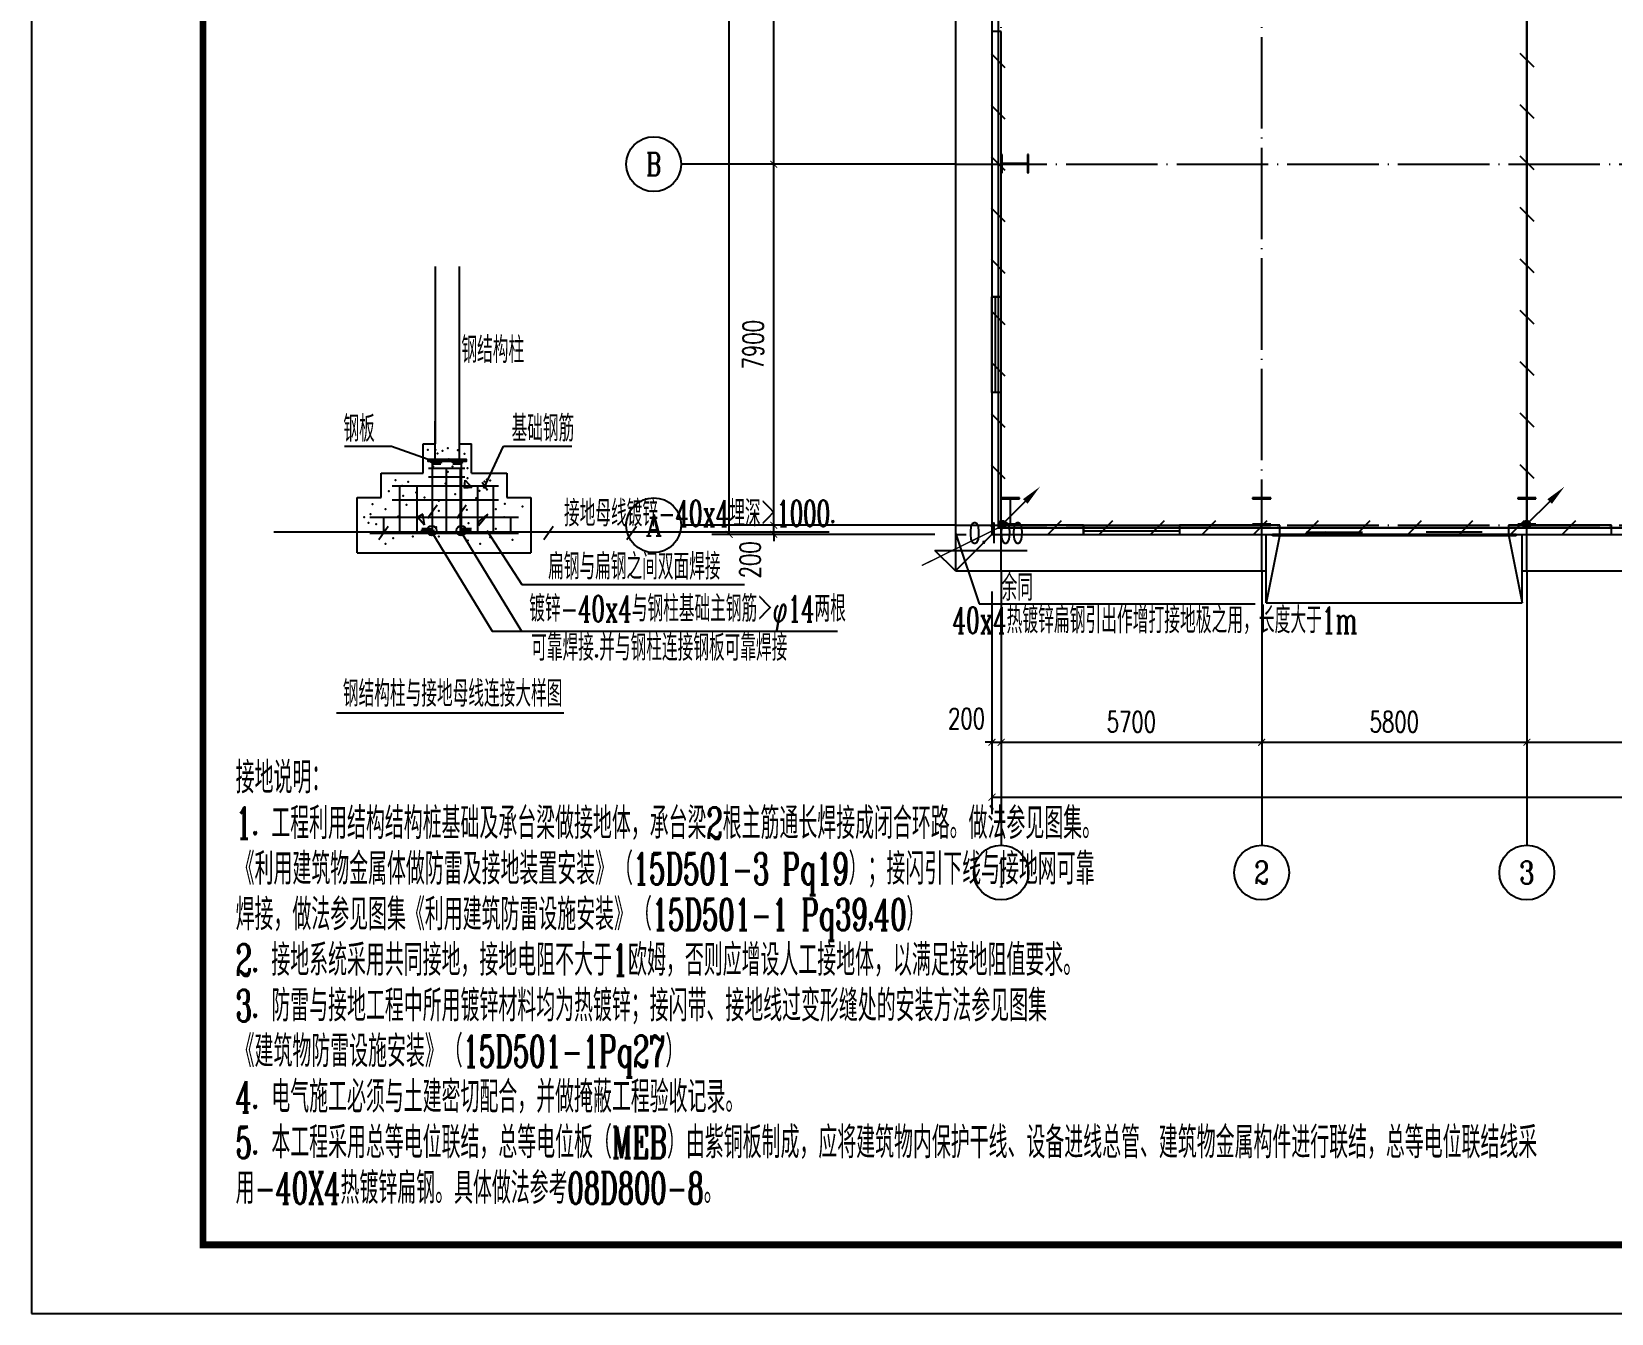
# Model space of a CAD drawing. Extents: x 1728470 to 1835391, y -157368 to 197905.
# Drawn here: x 1728675 to 1763234, y -89475 to -61428 of the extents above; entities that cross this region are included whole.
import ezdxf
from ezdxf.enums import TextEntityAlignment as Align

# ---------------------------------------------------------------- set-up
doc = ezdxf.new("R2010")
doc.units = 0
doc.header["$LTSCALE"] = 1000
doc.header["$MEASUREMENT"] = 0
for name, pattern in [('ACAD_ISO10W100', [18.5, 12, -3, 0.5, -3]), ('CENTER2', [1.14, 0.75, -0.13, 0.13, -0.13]), ('DOTE', [2.42, 2, -0.2, 0.02, -0.2])]:
    doc.linetypes.add(name, pattern=pattern)
doc.layers.get('0').update_dxf_attribs({"linetype": 'CONTINUOUS'})
doc.layers.get('DEFPOINTS').update_dxf_attribs({"linetype": 'CONTINUOUS'})
for name, color, linetype in [('AXIS', 3, 'CONTINUOUS'), ('AXIS_TEXT', 7, 'CONTINUOUS'), ('COLUMN', 99, 'CONTINUOUS'), ('DIM_ELEV', 3, 'CONTINUOUS'), ('DOTE', 1, 'DOTE'), ('GROUND', 2, 'CONTINUOUS'), ('LWIRE', 4, 'CONTINUOUS'), ('PUB_DIM', 3, 'CONTINUOUS'), ('PUB_TEXT', 7, 'CONTINUOUS'), ('PUB_TITLE', 4, 'CONTINUOUS'), ('SHTLN', 4, 'CONTINUOUS'), ('STAIR', 2, 'CONTINUOUS'), ('TEL_LEAD', 3, 'CONTINUOUS'), ('WALL', 9, 'CONTINUOUS'), ('WINDOW', 99, 'CONTINUOUS'), ('WIRE-接地', 4, 'CONTINUOUS'), ('WIRE-照明', 1, 'CONTINUOUS')]:
    doc.layers.add(name, color=color, linetype=linetype)
doc.styles.add('_TCH_AXIS', font='COMPLEX', dxfattribs={"bigfont": 'GBCBIG'})
doc.styles.add('_TCH_DIM', font='SIMPLEX', dxfattribs={"bigfont": 'GBCBIG'})
doc.styles.add('COMPLEX', font='COMPLEX')
doc.styles.add('DIM_FONT', font='SIMPLEX', dxfattribs={"width": 0.7, "bigfont": 'GBCBIG'})
doc.styles.get("Standard").update_dxf_attribs({"font": 'gbenor.shx', "bigfont": 'gbcbig.shx'})
doc.styles.add('STY53', font='COMPLEX', dxfattribs={"width": 0.6, "bigfont": 'HZTXT'})
doc.dimstyles.new('DIMN150', dxfattribs={"dimscale": 1.5, "dimtxt": 300, "dimasz": 100, "dimexe": 250, "dimexo": 300, "dimgap": 150, "dimtad": 1, "dimdec": 0, "dimzin": 0, "dimtxsty": 'DIM_FONT', "dimblk": 'ARCHTICK', "dimcen": 0.09, "dimclrt": 7, "dimazin": 3, "dimtfac": 1, "dimtdec": 0, "dimtix": 1, "dimtmove": 0, "dimatfit": 3, "dimtolj": 1, "dimtzin": 0})

# ---------------------------------------------------------------- blocks, each defined once
blk = doc.blocks.new('$DORLIB2D$00000130')
at = {"color": 0, "linetype": 'CONTINUOUS'}
for p, q in [((-0.5333, 0.6601), (-0.5333, 0.5127)), ((0, 0.6601), (-0.5333, 0.6601)), ((0, 0.5127), (0, 0.6601)), ((0.5333, 0.6601), (0, 0.6601)), ((0.5333, 0.6601), (0.5333, 0.5127)), ((0, 0.5127), (-0.5333, 0.5127)), ((0.5333, 0.5127), (0, 0.5127)), ((-0.3853, 0.2694), (-0.1396, 0.2694)), ((-0.3853, 0.2694), (-0.2999, 0.2144)), ((-0.2999, 0.2144), (-0.2999, 0.2694)), ((0.3853, 0.2694), (0.1396, 0.2694)), ((0.2999, 0.2144), (0.2999, 0.2694)), ((0.3853, 0.2694), (0.2999, 0.2144))]:
    blk.add_line(p, q, dxfattribs=at)
blk = doc.blocks.new('$TCHSYS$WIN2D')
for p, q in [((-0.5, 0.5), (0.5, 0.5)), ((-0.5, 0.5), (-0.5, -0.5)), ((0.5, 0.5), (0.5, -0.5)), ((0.5, 0.167), (-0.5, 0.167)), ((0.5, -0.167), (-0.5, -0.167)), ((-0.5, -0.5), (0.5, -0.5))]:
    blk.add_line(p, q)
blk = doc.blocks.new('_AXISO')
blk.add_circle((0, 0), 0.5)
at = {"layer": 'AXIS_TEXT', "style": 'COMPLEX', "width": 1.041667}
blk.add_attdef('A', text='', height=0.56, dxfattribs=at).set_placement((-0.25, -0.28), (0.25, -0.28), align=Align.FIT)
blk = doc.blocks.new('_ARCHTICK')
at = {"color": 0, "linetype": 'BYBLOCK', "const_width": 0.15}
blk.add_lwpolyline([(-0.5, -0.5), (0.5, 0.5)], dxfattribs=at)
blk = doc.blocks.new('*D49')
at = {"layer": 'AXIS', "color": 0}
for p, q in [((1750186, 55701), (1750186, 50826)), ((1796786, 55701), (1796786, 50826)), ((1750186, 51201), (1796786, 51201))]:
    blk.add_line(p, q, dxfattribs=at)
at = {"layer": 'DEFPOINTS', "color": 0}
for p in [(1750186, 56151), (1796786, 56151), (1796786, 51201)]:
    blk.add_point(p, dxfattribs=at)
at = {"layer": 'AXIS', "color": 0, "xscale": 150, "yscale": 150, "zscale": 150, "rotation": 180}
blk.add_blockref('_ARCHTICK', (1750186, 51201), dxfattribs=at)
at = {"layer": 'AXIS', "color": 0, "xscale": 150, "yscale": 150, "zscale": 150}
blk.add_blockref('_ARCHTICK', (1796786, 51201), dxfattribs=at)
at = {"layer": 'AXIS', "color": 7, "insert": (1773486, 51651), "char_height": 450, "attachment_point": 5, "style": 'DIM_FONT'}
blk.add_mtext('\\A1;46600', dxfattribs=at)
blk = doc.blocks.new('*D50')
at = {"layer": 'AXIS', "color": 0}
for p, q in [((1750186, 55701), (1750186, 52026)), ((1750386, 55701), (1750386, 52026)), ((1750186, 52401), (1750036, 52401)), ((1750186, 52401), (1750386, 52401)), ((1750386, 52401), (1750536, 52401))]:
    blk.add_line(p, q, dxfattribs=at)
at = {"layer": 'DEFPOINTS', "color": 0}
for p in [(1750186, 56151), (1750386, 56151), (1750386, 52401)]:
    blk.add_point(p, dxfattribs=at)
at = {"layer": 'AXIS', "color": 0, "xscale": 150, "yscale": 150, "zscale": 150}
blk.add_blockref('_ARCHTICK', (1750186, 52401), dxfattribs=at)
at = {"layer": 'AXIS', "color": 0, "xscale": 150, "yscale": 150, "zscale": 150, "rotation": 180}
blk.add_blockref('_ARCHTICK', (1750386, 52401), dxfattribs=at)
at = {"layer": 'AXIS', "color": 7, "insert": (1749631, 52919), "char_height": 450, "attachment_point": 5, "style": 'DIM_FONT'}
blk.add_mtext('\\A1;200', dxfattribs=at)
blk = doc.blocks.new('*D51')
at = {"layer": 'AXIS', "color": 0}
for p, q in [((1750386, 55701), (1750386, 52026)), ((1756086, 55701), (1756086, 52026)), ((1750386, 52401), (1756086, 52401))]:
    blk.add_line(p, q, dxfattribs=at)
at = {"layer": 'DEFPOINTS', "color": 0}
for p in [(1750386, 56151), (1756086, 56151), (1756086, 52401)]:
    blk.add_point(p, dxfattribs=at)
at = {"layer": 'AXIS', "color": 0, "xscale": 150, "yscale": 150, "zscale": 150, "rotation": 180}
blk.add_blockref('_ARCHTICK', (1750386, 52401), dxfattribs=at)
at = {"layer": 'AXIS', "color": 0, "xscale": 150, "yscale": 150, "zscale": 150}
blk.add_blockref('_ARCHTICK', (1756086, 52401), dxfattribs=at)
at = {"layer": 'AXIS', "color": 7, "insert": (1753236, 52851), "char_height": 450, "attachment_point": 5, "style": 'DIM_FONT'}
blk.add_mtext('\\A1;5700', dxfattribs=at)
blk = doc.blocks.new('*D52')
at = {"layer": 'AXIS', "color": 0}
for p, q in [((1756086, 55701), (1756086, 52026)), ((1761886, 55701), (1761886, 52026)), ((1756086, 52401), (1761886, 52401))]:
    blk.add_line(p, q, dxfattribs=at)
at = {"layer": 'DEFPOINTS', "color": 0}
for p in [(1756086, 56151), (1761886, 56151), (1761886, 52401)]:
    blk.add_point(p, dxfattribs=at)
at = {"layer": 'AXIS', "color": 0, "xscale": 150, "yscale": 150, "zscale": 150, "rotation": 180}
blk.add_blockref('_ARCHTICK', (1756086, 52401), dxfattribs=at)
at = {"layer": 'AXIS', "color": 0, "xscale": 150, "yscale": 150, "zscale": 150}
blk.add_blockref('_ARCHTICK', (1761886, 52401), dxfattribs=at)
at = {"layer": 'AXIS', "color": 7, "insert": (1758986, 52851), "char_height": 450, "attachment_point": 5, "style": 'DIM_FONT'}
blk.add_mtext('\\A1;5800', dxfattribs=at)
blk = doc.blocks.new('*D53')
at = {"layer": 'AXIS', "color": 0}
for p, q in [((1761886, 55701), (1761886, 52026)), ((1767686, 55701), (1767686, 52026)), ((1761886, 52401), (1767686, 52401))]:
    blk.add_line(p, q, dxfattribs=at)
at = {"layer": 'DEFPOINTS', "color": 0}
for p in [(1761886, 56151), (1767686, 56151), (1767686, 52401)]:
    blk.add_point(p, dxfattribs=at)
at = {"layer": 'AXIS', "color": 0, "xscale": 150, "yscale": 150, "zscale": 150, "rotation": 180}
blk.add_blockref('_ARCHTICK', (1761886, 52401), dxfattribs=at)
at = {"layer": 'AXIS', "color": 0, "xscale": 150, "yscale": 150, "zscale": 150}
blk.add_blockref('_ARCHTICK', (1767686, 52401), dxfattribs=at)
at = {"layer": 'AXIS', "color": 7, "insert": (1764786, 52851), "char_height": 450, "attachment_point": 5, "style": 'DIM_FONT'}
blk.add_mtext('\\A1;5800', dxfattribs=at)
blk = doc.blocks.new('*D78')
at = {"layer": 'AXIS', "color": 0}
for p, q in [((1748936, 88951), (1744061, 88951)), ((1744436, 56951), (1744436, 88951)), ((1748936, 56951), (1744061, 56951))]:
    blk.add_line(p, q, dxfattribs=at)
at = {"layer": 'DEFPOINTS', "color": 0}
for p in [(1744436, 88951), (1749386, 88951), (1749386, 56951)]:
    blk.add_point(p, dxfattribs=at)
at = {"layer": 'AXIS', "color": 0, "xscale": 150, "yscale": 150, "zscale": 150}
for p, rotation in [((1744436, 88951), 90), ((1744436, 56951), 270)]:
    blk.add_blockref('_ARCHTICK', p, dxfattribs=dict(at, rotation=rotation))
at = {"layer": 'AXIS', "color": 7, "insert": (1743986, 72951), "char_height": 450, "attachment_point": 5, "rotation": 90, "style": 'DIM_FONT'}
blk.add_mtext('\\A1;32000', dxfattribs=at)
blk = doc.blocks.new('*D79')
at = {"layer": 'AXIS', "color": 0}
for p, q in [((1748936, 57151), (1745037, 57151)), ((1745412, 57151), (1745412, 57301)), ((1745412, 56951), (1745412, 57151)), ((1748936, 56951), (1745037, 56951)), ((1745412, 56951), (1745412, 56801))]:
    blk.add_line(p, q, dxfattribs=at)
at = {"layer": 'DEFPOINTS', "color": 0}
for p in [(1745412, 57151), (1749386, 57151), (1749386, 56951)]:
    blk.add_point(p, dxfattribs=at)
at = {"layer": 'AXIS', "color": 0, "xscale": 150, "yscale": 150, "zscale": 150}
for p, rotation in [((1745412, 57151), 270), ((1745412, 56951), 90)]:
    blk.add_blockref('_ARCHTICK', p, dxfattribs=dict(at, rotation=rotation))
at = {"layer": 'AXIS', "color": 7, "insert": (1744894, 56396), "char_height": 450, "attachment_point": 5, "rotation": 90, "style": 'DIM_FONT'}
blk.add_mtext('\\A1;200', dxfattribs=at)
blk = doc.blocks.new('*D80')
at = {"layer": 'AXIS', "color": 0}
for p, q in [((1748936, 65051), (1745037, 65051)), ((1745412, 57151), (1745412, 65051)), ((1748936, 57151), (1745037, 57151))]:
    blk.add_line(p, q, dxfattribs=at)
at = {"layer": 'DEFPOINTS', "color": 0}
for p in [(1745412, 65051), (1749386, 65051), (1749386, 57151)]:
    blk.add_point(p, dxfattribs=at)
at = {"layer": 'AXIS', "color": 0, "xscale": 150, "yscale": 150, "zscale": 150}
for p, rotation in [((1745412, 65051), 90), ((1745412, 57151), 270)]:
    blk.add_blockref('_ARCHTICK', p, dxfattribs=dict(at, rotation=rotation))
at = {"layer": 'AXIS', "color": 7, "insert": (1744962, 61101), "char_height": 450, "attachment_point": 5, "rotation": 90, "style": 'DIM_FONT'}
blk.add_mtext('\\A1;7900', dxfattribs=at)
blk = doc.blocks.new('*D81')
at = {"layer": 'AXIS', "color": 0}
for p, q in [((1748936, 72951), (1745037, 72951)), ((1745412, 65051), (1745412, 72951)), ((1748936, 65051), (1745037, 65051))]:
    blk.add_line(p, q, dxfattribs=at)
at = {"layer": 'DEFPOINTS', "color": 0}
for p in [(1745412, 72951), (1749386, 72951), (1749386, 65051)]:
    blk.add_point(p, dxfattribs=at)
at = {"layer": 'AXIS', "color": 0, "xscale": 150, "yscale": 150, "zscale": 150}
for p, rotation in [((1745412, 72951), 90), ((1745412, 65051), 270)]:
    blk.add_blockref('_ARCHTICK', p, dxfattribs=dict(at, rotation=rotation))
at = {"layer": 'AXIS', "color": 7, "insert": (1744962, 69001), "char_height": 450, "attachment_point": 5, "rotation": 90, "style": 'DIM_FONT'}
blk.add_mtext('\\A1;7900', dxfattribs=at)
blk = doc.blocks.new('$TELECSYS$00000008')
blk.add_line((0.4, 0.4), (-0.4, -0.4))
blk = doc.blocks.new('$TELECSYS$00000079')
for p, q in [((0.7, 0.7), (0, 0)), ((0.104, 0.104), (0.104, 0.104)), ((-0.104, -0.104), (-0.104, -0.104))]:
    blk.add_line(p, q)
at = {"const_width": 0.142}
blk.add_lwpolyline([(-0.071, 0, 1), (0.071, 0, 1)], format="xyb", close=True, dxfattribs=at)
blk.add_solid([(0.63, 0.77), (0.77, 0.63), (1.15, 1.15)])
at = {"width": 0.8, "flags": 9}
blk.add_attdef('A', (0, 0), '', height=0.00002, dxfattribs=at)
blk = doc.blocks.new('D3323')
at = {"layer": 'AXIS', "color": 8}
for p, q in [((1749386.3, 65051.1), (1743386.3, 65051.1)), ((1749386.3, 57151.1), (1743386.3, 57151.1)), ((1750386.3, 56151.1), (1750386.3, 50151.1)), ((1756086.3, 56151.1), (1756086.3, 50151.1)), ((1761886.3, 56151.1), (1761886.3, 50151.1))]:
    blk.add_line(p, q, dxfattribs=at)
at = {"layer": 'COLUMN', "color": 8}
for p, q in [((1750408.3, 65262.1), (1750386.3, 65262.1)), ((1750386.3, 65262.1), (1750386.3, 64862.1)), ((1750408.3, 65073.1), (1750408.3, 65262.1)), ((1750413.3, 65068.1), (1750408.3, 65073.1)), ((1750408.3, 65051.1), (1750413.3, 65056.1)), ((1750408.3, 64862.1), (1750408.3, 65051.1)), ((1750959.3, 65068.1), (1750413.3, 65068.1)), ((1750413.3, 65056.1), (1750959.3, 65056.1)), ((1750964.3, 65073.1), (1750959.3, 65068.1)), ((1750959.3, 65056.1), (1750964.3, 65051.1)), ((1750986.3, 65262.1), (1750964.3, 65262.1)), ((1750964.3, 65262.1), (1750964.3, 65073.1)), ((1750964.3, 65051.1), (1750964.3, 64862.1)), ((1750986.3, 64862.1), (1750986.3, 65262.1)), ((1750386.3, 64862.1), (1750408.3, 64862.1)), ((1750964.3, 64862.1), (1750986.3, 64862.1)), ((1750786.3, 57751.1), (1750386.3, 57751.1)), ((1750386.3, 57751.1), (1750386.3, 57729.1)), ((1750386.3, 57729.1), (1750575.3, 57729.1)), ((1750575.3, 57729.1), (1750580.3, 57724.1)), ((1750580.3, 57724.1), (1750580.3, 57178.1)), ((1750592.3, 57724.1), (1750597.3, 57729.1)), ((1750592.3, 57178.1), (1750592.3, 57724.1)), ((1750597.3, 57729.1), (1750786.3, 57729.1)), ((1750786.3, 57729.1), (1750786.3, 57751.1)), ((1756286.3, 57751.1), (1755886.3, 57751.1)), ((1755886.3, 57751.1), (1755886.3, 57729.1)), ((1755886.3, 57729.1), (1756075.3, 57729.1)), ((1756075.3, 57729.1), (1756080.3, 57724.1)), ((1756080.3, 57724.1), (1756080.3, 57178.1)), ((1756092.3, 57724.1), (1756097.3, 57729.1)), ((1756092.3, 57178.1), (1756092.3, 57724.1)), ((1756097.3, 57729.1), (1756286.3, 57729.1)), ((1756286.3, 57729.1), (1756286.3, 57751.1)), ((1762086.3, 57751.1), (1761686.3, 57751.1)), ((1761686.3, 57751.1), (1761686.3, 57729.1)), ((1761686.3, 57729.1), (1761875.3, 57729.1)), ((1761875.3, 57729.1), (1761880.3, 57724.1)), ((1761880.3, 57724.1), (1761880.3, 57178.1)), ((1761892.3, 57724.1), (1761897.3, 57729.1)), ((1761892.3, 57178.1), (1761892.3, 57724.1)), ((1761897.3, 57729.1), (1762086.3, 57729.1)), ((1762086.3, 57729.1), (1762086.3, 57751.1)), ((1750575.3, 57173.1), (1750386.3, 57173.1)), ((1750386.3, 57173.1), (1750386.3, 57151.1)), ((1750386.3, 57151.1), (1750786.3, 57151.1)), ((1750580.3, 57178.1), (1750575.3, 57173.1)), ((1750597.3, 57173.1), (1750592.3, 57178.1)), ((1750786.3, 57173.1), (1750597.3, 57173.1)), ((1750786.3, 57151.1), (1750786.3, 57173.1)), ((1756075.3, 57173.1), (1755886.3, 57173.1)), ((1755886.3, 57173.1), (1755886.3, 57151.1)), ((1755886.3, 57151.1), (1756286.3, 57151.1)), ((1756080.3, 57178.1), (1756075.3, 57173.1)), ((1756097.3, 57173.1), (1756092.3, 57178.1)), ((1756286.3, 57173.1), (1756097.3, 57173.1)), ((1756286.3, 57151.1), (1756286.3, 57173.1)), ((1761875.3, 57173.1), (1761686.3, 57173.1)), ((1761686.3, 57173.1), (1761686.3, 57151.1)), ((1761686.3, 57151.1), (1762086.3, 57151.1)), ((1761880.3, 57178.1), (1761875.3, 57173.1)), ((1761897.3, 57173.1), (1761892.3, 57178.1)), ((1762086.3, 57173.1), (1761897.3, 57173.1)), ((1762086.3, 57151.1), (1762086.3, 57173.1))]:
    blk.add_line(p, q, dxfattribs=at)
at = {"layer": 'DIM_ELEV', "color": 8}
for p, q in [((1749386.3, 56151.1), (1748936.3, 56601.1)), ((1748936.3, 56601.1), (1750956, 56601.1)), ((1749386.3, 56151.1), (1749836.3, 56601.1))]:
    blk.add_line(p, q, dxfattribs=at)
at = {"layer": 'DOTE', "color": 8}
for p, q in [((1750386.3, 56151.1), (1750386.3, 89751.1)), ((1756086.3, 56151.1), (1756086.3, 89751.1)), ((1761886.3, 56151.1), (1761886.3, 89751.1)), ((1749386.3, 65051.1), (1797586.3, 65051.1)), ((1749386.3, 57151.1), (1797586.3, 57151.1))]:
    blk.add_line(p, q, dxfattribs=at)
at = {"layer": 'GROUND', "color": 8}
for p, q in [((1749386.3, 89751.1), (1749386.3, 56151.1)), ((1750186.3, 88951.1), (1750186.3, 56951.1)), ((1750186.3, 56951.1), (1749386.3, 56151.1)), ((1750186.3, 56951.1), (1756186.2, 56951.1)), ((1761786.2, 56951.1), (1785186.2, 56951.1)), ((1749386.3, 56151.1), (1756186.2, 56151.1)), ((1761786.2, 56151.1), (1785186.2, 56151.1))]:
    blk.add_line(p, q, dxfattribs=at)
at = {"layer": 'STAIR', "color": 8}
for p, q in [((1756186.2, 55451.1), (1756186.2, 56951.1)), ((1756186.2, 56951.1), (1761786.2, 56951.1)), ((1756486.2, 56951.1), (1756186.2, 55451.1)), ((1761486.2, 56951.1), (1761786.2, 55451.1)), ((1761786.2, 55451.1), (1761786.2, 56951.1)), ((1756186.2, 55451.1), (1761786.2, 55451.1))]:
    blk.add_line(p, q, dxfattribs=at)
at = {"layer": 'WALL', "color": 8}
for p, q in [((1750386.3, 67951.6), (1750186.3, 67951.6)), ((1750186.3, 67951.6), (1750186.3, 65062.1)), ((1750386.3, 65262.1), (1750386.3, 67951.6)), ((1750186.3, 65062.1), (1750186.3, 62151.1)), ((1750386.3, 62151.1), (1750386.3, 64862.1)), ((1750186.3, 62151.1), (1750386.3, 62151.1)), ((1750386.3, 60051.1), (1750186.3, 60051.1)), ((1750186.3, 60051.1), (1750186.3, 56951.1)), ((1750386.3, 57751.1), (1750386.3, 60051.1)), ((1750386.3, 57173.1), (1750386.3, 57729.1)), ((1752186.3, 57151.1), (1750786.3, 57151.1)), ((1752186.3, 56951.1), (1752186.3, 57151.1)), ((1755886.3, 57151.1), (1754286.3, 57151.1)), ((1754286.3, 57151.1), (1754286.3, 56951.1)), ((1756486.2, 57151.1), (1756286.3, 57151.1)), ((1756486.2, 56951.1), (1756486.2, 57151.1)), ((1761686.3, 57151.1), (1761486.2, 57151.1)), ((1761486.2, 57151.1), (1761486.2, 56951.1)), ((1763736.3, 57151.1), (1762086.3, 57151.1)), ((1763736.3, 56951.1), (1763736.3, 57151.1)), ((1750186.3, 56951.1), (1752186.3, 56951.1)), ((1754286.3, 56951.1), (1756086.3, 56951.1)), ((1756086.3, 56951.1), (1756486.2, 56951.1)), ((1761486.2, 56951.1), (1761886.3, 56951.1)), ((1761886.3, 56951.1), (1763736.3, 56951.1))]:
    blk.add_line(p, q, dxfattribs=at)
at = {"layer": 'AXIS', "color": 8}
ref = blk.add_blockref('_AXISO', (1742786.3, 65051.1), dxfattribs=dict(at, xscale=1200, yscale=1200, zscale=1200))
ref.add_attrib('A', 'B', dxfattribs={"layer": 'AXIS_TEXT', "color": 8, "height": 493.2, "style": '_TCH_AXIS', "width": 0.823529}).set_placement((1742621.9, 64804.5), (1742950.7, 64804.5), align=Align.FIT)
ref = blk.add_blockref('_AXISO', (1742786.3, 57151.1), dxfattribs=dict(at, xscale=1200, yscale=1200, zscale=1200))
ref.add_attrib('A', 'A', dxfattribs={"layer": 'AXIS_TEXT', "color": 8, "height": 468.8, "style": '_TCH_AXIS', "width": 0.888889}).set_placement((1742607.7, 56916.7), (1742964.8, 56916.7), align=Align.FIT)
ref = blk.add_blockref('_AXISO', (1750386.3, 49551.1), dxfattribs=dict(at, xscale=1200, yscale=1200, zscale=1200))
ref.add_attrib('A', '1', dxfattribs={"layer": 'AXIS_TEXT', "color": 8, "height": 624.4, "style": '_TCH_AXIS', "width": 0.555556}).set_placement((1750311.9, 49238.9), (1750460.6, 49238.9), align=Align.FIT)
ref = blk.add_blockref('_AXISO', (1756086.3, 49551.1), dxfattribs=dict(at, xscale=1200, yscale=1200, zscale=1200))
ref.add_attrib('A', '2', dxfattribs={"layer": 'AXIS_TEXT', "color": 8, "height": 493.2, "style": '_TCH_AXIS'}).set_placement((1755921.9, 49304.5), (1756250.7, 49304.5), align=Align.FIT)
ref = blk.add_blockref('_AXISO', (1761886.3, 49551.1), dxfattribs=dict(at, xscale=1200, yscale=1200, zscale=1200))
ref.add_attrib('A', '3', dxfattribs={"layer": 'AXIS_TEXT', "color": 8, "height": 493.2, "style": '_TCH_AXIS'}).set_placement((1761721.9, 49304.5), (1762050.7, 49304.5), align=Align.FIT)
at = {"layer": 'WINDOW', "color": 8, "xscale": -2100, "yscale": 200, "zscale": -2100, "rotation": 270}
blk.add_blockref('$TCHSYS$WIN2D', (1750286.3, 61101.1), dxfattribs=at)
at = {"layer": 'WINDOW', "color": 8}
for name, p, xscale, yscale, zscale in [('$TCHSYS$WIN2D', (1753236.3, 57051.1), 2100, 200, 2100), ('$DORLIB2D$00000130', (1758986.2, 57051.1), 5000, -200, 5000)]:
    blk.add_blockref(name, p, dxfattribs=dict(at, xscale=xscale, yscale=yscale, zscale=zscale))
at = {"layer": 'PUB_TEXT', "color": 7, "style": '_TCH_DIM', "width": 0.705882}
blk.add_text('-0.100', height=446.25, dxfattribs=at).set_placement((1749321, 56758.6))
at = {"layer": 'AXIS', "color": 8}
for p1, p2, distance, picture, middle in [((1749386.3, 56951.1), (1749386.3, 88951.1), 4950, '*D78', (1743986.3, 72951.1)), ((1749386.3, 65051.1), (1749386.3, 72951.1), 3974.5, '*D81', (1744961.7, 69001.1)), ((1749386.3, 57151.1), (1749386.3, 65051.1), 3974.5, '*D80', (1744961.7, 61101.1)), ((1750186.3, 56151.1), (1796786.3, 56151.1), -4950, '*D49', (1773486.3, 51651.1)), ((1750386.3, 56151.1), (1756086.3, 56151.1), -3750, '*D51', (1753236.3, 52851.1)), ((1756086.3, 56151.1), (1761886.3, 56151.1), -3750, '*D52', (1758986.3, 52851.1)), ((1761886.3, 56151.1), (1767686.3, 56151.1), -3750, '*D53', (1764786.3, 52851.1))]:
    dim = blk.add_aligned_dim(p1=p1, p2=p2, distance=distance, dimstyle='DIMN150', dxfattribs=at)
    dim.commit()
    dim.dimension.update_dxf_attribs({"geometry": picture, "text_midpoint": middle})
for base, p1, p2, angle, picture, middle in [((1745411.7, 57151.1), (1749386.3, 56951.1), (1749386.3, 57151.1), 90, '*D79', (1744894.2, 56396.1)), ((1750386.3, 52401.1), (1750186.3, 56151.1), (1750386.3, 56151.1), 0, '*D50', (1749631.3, 52918.6))]:
    dim = blk.add_linear_dim(base=base, p1=p1, p2=p2, angle=angle, dimstyle='DIMN150', dxfattribs=at)
    dim.commit()
    dim.dimension.update_dxf_attribs({"geometry": picture, "text_midpoint": middle, "dimtype": 161})

msp = doc.modelspace()

# ---------------------------------------------------------------- hatches: boundary and pattern name
at = {"layer": 'PUB_DIM'}
msp.add_hatch(color=6, dxfattribs=at).paths.add_polyline_path([(1738185, -70837), (1738185, -70786), (1737348, -70786), (1737348, -70837)])

# ---------------------------------------------------------------- linework, layer by layer
at = {"layer": 'AXIS', "linetype": 'ACAD_ISO10W100', "ltscale": 0.1}
for p, q in [((1737337, -72078), (1737546, -71780)), ((1737974, -72078), (1738183, -71780)), ((1736269, -72545), (1736478, -72247)), ((1739877, -72545), (1740086, -72247)), ((1741697, -72545), (1741905, -72247))]:
    msp.add_line(p, q, dxfattribs=at)
at = {"layer": 'AXIS', "linetype": 'ACAD_ISO10W100', "ltscale": 0.1, "const_width": 40}
for points in [[(1737443, -70876), (1737443, -72322)], [(1737632, -70895), (1737463, -70895)], [(1738054, -70895), (1737885, -70895)], [(1738074, -70875), (1738074, -72322)], [(1746125, -72378), (1733970, -72378)], [(1738842, -72376), (1736399, -72376)], [(1737461, -72303), (1737205, -72303)], [(1738301, -72303), (1738056, -72303)]]:
    msp.add_lwpolyline(points, dxfattribs=at)
at = {"layer": 'PUB_DIM', "color": 0}
for p, q in [((1737500, -66571), (1737500, -70446)), ((1738029, -66571), (1738029, -70786)), ((1737500, -70786), (1737500, -69950)), ((1735519, -70500), (1736546, -70500)), ((1736546, -70500), (1737348, -70786)), ((1737238, -71091), (1737238, -70446)), ((1737238, -70446), (1737500, -70446)), ((1738029, -70446), (1738297, -70446)), ((1738297, -71091), (1738297, -70446)), ((1738568, -71426), (1738999, -70500)), ((1738999, -70500), (1740493, -70500)), ((1736324, -71621), (1736324, -71091)), ((1736324, -71091), (1737238, -71091)), ((1736324, -71621), (1736324, -71091)), ((1736324, -71091), (1737238, -71091)), ((1737360, -70980), (1738153, -70980)), ((1737360, -71170), (1738153, -71170)), ((1737436, -70980), (1737436, -72401)), ((1737744, -70980), (1737744, -72401)), ((1738053, -70980), (1738053, -72401)), ((1738297, -71091), (1739068, -71091)), ((1738297, -71091), (1739068, -71091)), ((1739068, -71091), (1739068, -71621)), ((1739068, -71091), (1739068, -71621)), ((1736564, -71367), (1738652, -71367)), ((1736728, -72401), (1736728, -71367)), ((1736800, -71367), (1738888, -71367)), ((1737109, -72401), (1737109, -71367)), ((1738144, -71421), (1738162, -71240)), ((1738307, -71403), (1738144, -71421)), ((1738162, -71240), (1738307, -71403)), ((1738434, -72401), (1738434, -71367)), ((1738531, -71288), (1738650, -71462)), ((1738779, -72401), (1738779, -71367)), ((1735795, -72830), (1735795, -71621)), ((1735795, -71621), (1736324, -71621)), ((1736564, -71675), (1738652, -71675)), ((1736800, -71675), (1738888, -71675)), ((1739068, -71621), (1739597, -71621)), ((1739597, -71621), (1739597, -72830)), ((1736074, -72056), (1739324, -72056)), ((1736383, -72401), (1736383, -72056)), ((1737236, -71984), (1737127, -72056)), ((1737127, -72056), (1737272, -72219)), ((1737272, -72219), (1737236, -71984)), ((1738652, -71984), (1738453, -72147)), ((1738453, -72237), (1738652, -71984)), ((1738453, -72147), (1738453, -72237)), ((1739161, -72401), (1739161, -72056)), ((1736074, -72401), (1739324, -72401)), ((1737432, -72378), (1738748, -74550)), ((1738074, -72378), (1739391, -74550)), ((1738634, -72348), (1739399, -73528)), ((1735795, -72830), (1739597, -72830)), ((1739399, -73528), (1744267, -73528)), ((1738748, -74550), (1746307, -74550)), ((1735346, -76336), (1740321, -76336))]:
    msp.add_line(p, q, dxfattribs=at)
at = {"layer": 'PUB_DIM', "color": 6}
for p, q in [((1737419, -70874), (1737432, -70840)), ((1737428, -70840), (1737439, -70874)), ((1737442, -70874), (1737454, -70840)), ((1737446, -70840), (1737456, -70874)), ((1737455, -70874), (1737468, -70840)), ((1737464, -70874), (1737477, -70840)), ((1737464, -70840), (1737475, -70874)), ((1737468, -70840), (1737478, -70874)), ((1737478, -70874), (1737490, -70840)), ((1737482, -70840), (1737492, -70874)), ((1737500, -70874), (1737513, -70840)), ((1737504, -70840), (1737514, -70874)), ((1737523, -70874), (1737535, -70840)), ((1737527, -70840), (1737537, -70874)), ((1737538, -70874), (1737551, -70840)), ((1737542, -70840), (1737552, -70874)), ((1737549, -70840), (1737560, -70874)), ((1737560, -70874), (1737573, -70840)), ((1737564, -70840), (1737575, -70874)), ((1737583, -70874), (1737596, -70840)), ((1737587, -70840), (1737597, -70874)), ((1737598, -70874), (1737611, -70840)), ((1737602, -70840), (1737612, -70874)), ((1737609, -70840), (1737620, -70874)), ((1737621, -70874), (1737633, -70840)), ((1737625, -70840), (1737635, -70874)), ((1737883, -70874), (1737896, -70840)), ((1737892, -70840), (1737903, -70874)), ((1737906, -70874), (1737918, -70840)), ((1737910, -70840), (1737920, -70874)), ((1737919, -70874), (1737932, -70840)), ((1737928, -70874), (1737941, -70840)), ((1737928, -70840), (1737939, -70874)), ((1737932, -70840), (1737942, -70874)), ((1737942, -70874), (1737954, -70840)), ((1737945, -70840), (1737956, -70874)), ((1737964, -70874), (1737977, -70840)), ((1737968, -70840), (1737978, -70874)), ((1737987, -70874), (1737999, -70840)), ((1737991, -70840), (1738001, -70874)), ((1738002, -70874), (1738015, -70840)), ((1738006, -70840), (1738016, -70874)), ((1738013, -70840), (1738024, -70874)), ((1738024, -70874), (1738037, -70840)), ((1738028, -70840), (1738039, -70874)), ((1738047, -70874), (1738060, -70840)), ((1738051, -70840), (1738061, -70874)), ((1738062, -70874), (1738075, -70840)), ((1738066, -70840), (1738076, -70874)), ((1738073, -70840), (1738084, -70874)), ((1738084, -70840), (1738094, -70874)), ((1738085, -70874), (1738097, -70840)), ((1737207, -72322), (1737219, -72356)), ((1737211, -72356), (1737221, -72322)), ((1737229, -72322), (1737242, -72356)), ((1737233, -72356), (1737244, -72322)), ((1737244, -72322), (1737257, -72356)), ((1737248, -72356), (1737259, -72322)), ((1737256, -72356), (1737266, -72322)), ((1737267, -72322), (1737280, -72356)), ((1737271, -72356), (1737281, -72322)), ((1737290, -72322), (1737302, -72356)), ((1737293, -72356), (1737304, -72322)), ((1737305, -72322), (1737317, -72356)), ((1737309, -72356), (1737319, -72322)), ((1737316, -72356), (1737326, -72322)), ((1737327, -72322), (1737340, -72356)), ((1737331, -72356), (1737341, -72322)), ((1737350, -72322), (1737362, -72356)), ((1737354, -72356), (1737364, -72322)), ((1737371, -72322), (1737384, -72356)), ((1737376, -72356), (1737387, -72322)), ((1737394, -72322), (1737406, -72356)), ((1737397, -72356), (1737408, -72322)), ((1737416, -72322), (1737429, -72356)), ((1737420, -72356), (1737430, -72322)), ((1737439, -72322), (1737451, -72356)), ((1737443, -72356), (1737453, -72322)), ((1737456, -72322), (1737469, -72356)), ((1737465, -72356), (1737476, -72322)), ((1738062, -72322), (1738075, -72356)), ((1738085, -72322), (1738097, -72356)), ((1738089, -72356), (1738099, -72322)), ((1738107, -72322), (1738120, -72356)), ((1738111, -72356), (1738122, -72322)), ((1738130, -72322), (1738143, -72356)), ((1738134, -72356), (1738144, -72322)), ((1738147, -72322), (1738160, -72356)), ((1738156, -72356), (1738167, -72322)), ((1738170, -72322), (1738182, -72356)), ((1738174, -72356), (1738184, -72322)), ((1738192, -72322), (1738205, -72356)), ((1738196, -72356), (1738207, -72322)), ((1738215, -72322), (1738228, -72356)), ((1738219, -72356), (1738229, -72322)), ((1738241, -72356), (1738252, -72322)), ((1738242, -72322), (1738255, -72356)), ((1738265, -72322), (1738277, -72356)), ((1738268, -72356), (1738279, -72322))]:
    msp.add_line(p, q, dxfattribs=at)
msp.add_lwpolyline([(1737348, -70786), (1738185, -70786), (1738185, -70837), (1737348, -70837)], close=True, dxfattribs=at)
at = {"layer": 'PUB_DIM', "color": 0}
for centre in [(1737429, -72346), (1738074, -72346)]:
    msp.add_circle(centre, 106, dxfattribs=at)
for p in [(1737340, -70582), (1737363, -70805), (1737514, -70582), (1737551, -70657), (1737664, -70604), (1737777, -70544), (1737799, -70787), (1737996, -70589), (1738146, -70664), (1737463, -70943), (1737781, -71059), (1737880, -70943), (1738214, -70980), (1736489, -71484), (1736632, -71244), (1736782, -71367), (1736911, -71281), (1737091, -71512), (1737726, -71313), (1738214, -71199), (1738471, -71476), (1738583, -71274), (1738636, -71229), (1738704, -71251), (1736135, -71770), (1736419, -71875), (1736800, -71585), (1736873, -71784), (1737272, -71621), (1737581, -71693), (1737944, -71548), (1738089, -71875), (1738398, -71639), (1738834, -71875), (1739028, -71763), (1739412, -71823), (1735947, -72056), (1736045, -72176), (1736092, -71984), (1736211, -72206), (1736691, -72038), (1737581, -71911), (1738198, -71893), (1738235, -72183), (1739016, -72056), (1736183, -72383), (1736582, -72509), (1737018, -72473), (1737527, -72274), (1737581, -72473), (1738217, -72564), (1738707, -72491), (1738834, -72310), (1739197, -72546), (1736419, -72636), (1738489, -72636)]:
    msp.add_point(p, dxfattribs=at)
at = {"layer": 'PUB_TITLE'}
msp.add_lwpolyline([(1728675, -89475), (1817775, -89475), (1817775, -26475), (1728675, -26475)], close=True, dxfattribs=at)
at = {"layer": 'PUB_TITLE', "const_width": 150}
msp.add_lwpolyline([(1732425, -87975), (1816275, -87975), (1816275, -27975), (1732425, -27975)], close=True, dxfattribs=at)
at = {"layer": 'TEL_LEAD'}
for p, q in [((1748885, -72401), (1749402, -73947)), ((1749402, -73947), (1755441, -73947))]:
    msp.add_line(p, q, dxfattribs=at)
at = {"layer": 'WIRE-接地', "linetype": 'CENTER2'}
for points, const_width in [([(1749822, -40600), (1749822, -72287), (1796149, -72287), (1796149, -40558), (1749824, -40558)], 45), ([(1761384, -72287), (1761384, -40558)], 45), ([(1748148, -73112), (1749822, -72287)], 30)]:
    msp.add_lwpolyline(points, dxfattribs=dict(at, const_width=const_width))

# ---------------------------------------------------------------- block references
msp.add_blockref('D3323', (-502, -129380))
at = {"layer": 'LWIRE', "xscale": 720, "yscale": 720, "zscale": 720}
for p in [(1749907, -72214), (1761380, -72214)]:
    msp.add_blockref('$TELECSYS$00000079', p, dxfattribs=at)
at = {"layer": 'SHTLN', "xscale": 375, "yscale": 375, "zscale": 375}
for p, rotation in [((1749822, -62068), 270), ((1761384, -62048), 90), ((1749822, -63193), 270), ((1761384, -63173), 90), ((1749822, -64318), 270), ((1761384, -64298), 90), ((1749822, -65443), 270), ((1761384, -65423), 90), ((1749822, -66568), 270), ((1761384, -66548), 90), ((1749822, -67693), 270), ((1761384, -67673), 90), ((1749822, -68818), 270), ((1761384, -68798), 90), ((1749822, -69943), 270), ((1761384, -69923), 90), ((1749822, -71068), 270), ((1761384, -71048), 90)]:
    msp.add_blockref('$TELECSYS$00000008', p, dxfattribs=dict(at, rotation=rotation))
for p in [(1751048, -72287), (1752173, -72287), (1753298, -72287), (1754423, -72287), (1755548, -72287), (1756673, -72287), (1757798, -72287), (1758923, -72287), (1760048, -72287), (1761173, -72287), (1762298, -72287)]:
    msp.add_blockref('$TELECSYS$00000008', p, dxfattribs=at)

# ---------------------------------------------------------------- texts
at = {"layer": 'PUB_TEXT', "color": 3, "ltscale": 10, "style": 'STY53', "width": 0.6}
for s, height, p in [('钢结构柱', 571.5, (1738078, -68680)), ('钢板 ', 571.5, (1735496, -70405)), ('基础钢筋', 571.5, (1739174, -70398)), ('接地母线镀锌-40x4埋深＞1000. ', 571.54, (1740322, -72256)), ('扁钢与扁钢之间双面焊接 ', 571.54, (1739974, -73420)), ('镀锌-40x4与钢柱基础主钢筋＞φ14两根 ', 571.54, (1739561, -74342)), ('可靠焊接.并与钢柱连接钢板可靠焊接 ', 571.54, (1739603, -75196))]:
    msp.add_text(s, height=height, dxfattribs=at).set_placement(p)
at = {"layer": 'PUB_TEXT', "color": 7, "ltscale": 10, "style": 'STY53', "width": 0.6}
msp.add_text('钢结构柱与接地母线连接大样图 ', height=571.54, dxfattribs=at).set_placement((1735485, -76202))
at = {"layer": 'WIRE-照明', "color": 3, "linetype": 'CONTINUOUS', "style": 'STY53', "width": 0.6}
for s, height, p in [('余同', 574.8, (1749892, -73882)), ('40x4热镀锌扁钢引出作增打接地极之用，长度大于1m', 574.8, (1748821, -74595)), ('接地说明：', 689.8, (1733139, -78097)), ('1. 工程利用结构结构桩基础及承台梁做接地体，承台梁2根主筋通长焊接成闭合环路。做法参见图集。', 689.76, (1733139, -79095)), ('《利用建筑物金属体做防雷及接地装置安装》（15D501-3 Pq19）；接闪引下线与接地网可靠', 689.76, (1733139, -80093)), ('焊接，做法参见图集《利用建筑防雷设施安装》（15D501-1 Pq39,40）', 689.76, (1733139, -81091)), ('2. 接地系统采用共同接地，接地电阻不大于1欧姆，否则应增设人工接地体，以满足接地阻值要求。', 689.76, (1733139, -82089)), ('3. 防雷与接地工程中所用镀锌材料均为热镀锌；接闪带、接地线过变形缝处的安装方法参见图集', 689.76, (1733139, -83087)), ('《建筑物防雷设施安装》（15D501-1Pq27）', 689.76, (1733139, -84085)), ('4. 电气施工必须与土建密切配合，并做掩蔽工程验收记录。', 689.76, (1733139, -85082)), ('5. 本工程采用总等电位联结，总等电位板（MEB）由紫铜板制成，应将建筑物内保护干线、设备进线总管、建筑物金属构件进行联结，总等电位联结线采', 689.76, (1733139, -86080)), ('用-40X4热镀锌扁钢。具体做法参考08D800-8。', 689.76, (1733139, -87078))]:
    msp.add_text(s, height=height, dxfattribs=at).set_placement(p)

doc.saveas('drawing.dxf')
